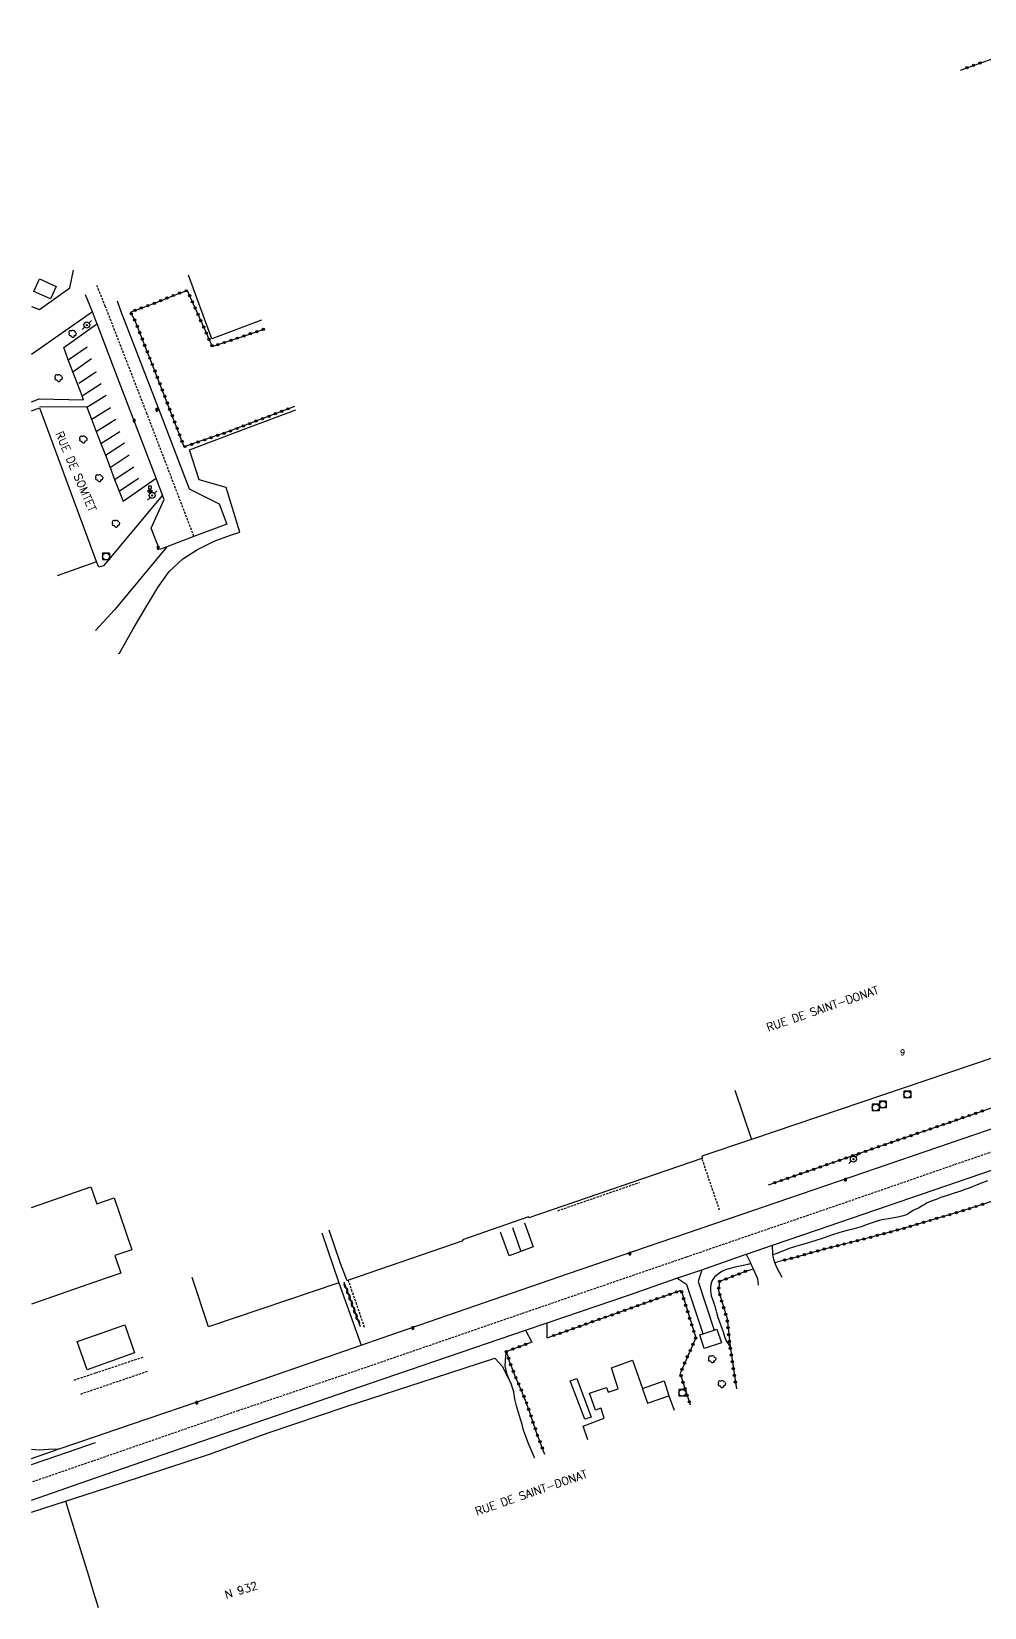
# Model space of a CAD drawing. Header units: millimetres. Extents: x 170000 to 171000, y 110000 to 111000.
# Drawn here: x 170000 to 170208.5, y 110164 to 110508.8 of the extents above; entities that cross this region are included whole.
import ezdxf
from ezdxf.enums import TextEntityAlignment as Align

# ---------------------------------------------------------------- set-up
doc = ezdxf.new("R2010")
doc.units = ezdxf.units.MM
doc.linetypes.add('DASHED', pattern=[0.75, 0.5, -0.25])
doc.layers.get('0').update_dxf_attribs({"linetype": 'CONTINUOUS'})
for name, color, linetype in [('W0001', 6, 'DASHED'), ('W0006', 2, 'CONTINUOUS'), ('W0008', 7, 'CONTINUOUS'), ('W0017', 7, 'CONTINUOUS'), ('W0101', 7, 'CONTINUOUS'), ('W0104', 1, 'CONTINUOUS'), ('W0112', 1, 'DASHED'), ('W0211', 2, 'CONTINUOUS'), ('W0214', 2, 'CONTINUOUS'), ('W0300', 7, 'CONTINUOUS'), ('W0310', 3, 'CONTINUOUS'), ('W0322', 7, 'CONTINUOUS'), ('W0323', 7, 'CONTINUOUS'), ('W0330', 7, 'CONTINUOUS'), ('W0333', 7, 'CONTINUOUS'), ('W0401', 7, 'CONTINUOUS'), ('W0420', 7, 'CONTINUOUS'), ('W0438', 7, 'CONTINUOUS'), ('W0439', 7, 'CONTINUOUS'), ('W0473', 7, 'CONTINUOUS'), ('W0989', 7, 'CONTINUOUS'), ('W0990', 7, 'CONTINUOUS'), ('W0991', 7, 'CONTINUOUS'), ('W1102', 7, 'CONTINUOUS')]:
    doc.layers.add(name, color=color, linetype=linetype)
doc.styles.get("Standard").update_dxf_attribs({"font": 'romans.shx', "width": 0.85})

# ---------------------------------------------------------------- blocks, each defined once
blk = doc.blocks.new('T473')
for p, q in [((-0.166667, 0.166667), (0.166667, -0.166667)), ((-0.166667, -0.166667), (0.166667, 0.166667)), ((0.500001, 0.500001), (1.000002, 1.000002)), ((-1.000002, -1.000002), (-0.500001, -0.500001))]:
    blk.add_line(p, q)
blk.add_ellipse((0, 0), major_axis=(0.471405, 0.471405), ratio=1, start_param=5.4977871438, end_param=11.780972451)
blk = doc.blocks.new('T401')
for p, q in [((-0.3, 0.3), (0, 0.3)), ((-0.3, -0.25), (-0.3, 0.3)), ((-0.3, 0.15), (0, 0.15)), ((-0.3, 0), (0, 0)), ((0, 0.3), (0, -0.25)), ((-0.3, -0.15), (0, -0.15)), ((-0.3, -0.25), (-0.3, -0.3)), ((-0.3, -0.3), (0, -0.3)), ((0, -0.3), (0, -0.25))]:
    blk.add_line(p, q)
blk = doc.blocks.new('T300')
for p, q in [((-0.8, 0.51), (-0.86, 0.34)), ((-0.86, 0.34), (-0.86, 0.17)), ((-0.86, 0.17), (-0.74, 0.06)), ((-0.69, 0.63), (-0.8, 0.51)), ((-0.8, -0.06), (-0.74, 0.06)), ((-0.74, 0.06), (-0.69, 0.11)), ((-0.57, 0.69), (-0.69, 0.63)), ((-0.46, 0.69), (-0.57, 0.69)), ((-0.29, 0.63), (-0.46, 0.69)), ((-0.29, 0.63), (-0.17, 0.74)), ((-0.23, 0.57), (-0.29, 0.63)), ((-0.17, 0.74), (-0.06, 0.8)), ((-0.06, 0.8), (0.06, 0.8)), ((0.06, 0.8), (0.23, 0.74)), ((0.23, 0.74), (0.34, 0.63)), ((0.34, 0.63), (0.4, 0.51)), ((0.46, 0.46), (0.34, 0.46)), ((0.4, 0.51), (0.4, 0.46)), ((0.57, 0.4), (0.46, 0.46)), ((0.57, 0.4), (0.69, 0.29)), ((0.69, 0.29), (0.74, 0.17)), ((0.74, 0.06), (0.69, -0.17)), ((0.74, 0.17), (0.74, 0.06)), ((-0.8, -0.17), (-0.8, -0.06)), ((-0.8, -0.23), (-0.8, -0.17)), ((-0.74, -0.34), (-0.8, -0.23)), ((-0.69, -0.4), (-0.74, -0.34)), ((-0.51, -0.46), (-0.69, -0.4)), ((-0.4, -0.46), (-0.51, -0.46)), ((-0.4, -0.46), (-0.34, -0.46)), ((-0.34, -0.46), (-0.34, -0.4)), ((-0.34, -0.51), (-0.34, -0.46)), ((-0.29, -0.63), (-0.34, -0.51)), ((-0.17, -0.74), (-0.29, -0.63)), ((-0.06, -0.8), (-0.17, -0.74)), ((0.06, -0.8), (-0.06, -0.8)), ((0.17, -0.74), (0.06, -0.8)), ((0.23, -0.69), (0.17, -0.74)), ((0.29, -0.46), (0.23, -0.46)), ((0.29, -0.63), (0.23, -0.69)), ((0.46, -0.4), (0.29, -0.46)), ((0.34, -0.51), (0.29, -0.63)), ((0.34, -0.51), (0.34, -0.46)), ((0.57, -0.34), (0.46, -0.4)), ((0.63, -0.29), (0.57, -0.34)), ((0.69, -0.17), (0.63, -0.29))]:
    blk.add_line(p, q)
blk = doc.blocks.new('T420')
for p, q in [((0.75, 0.75), (-0.75, 0.75)), ((-0.75, 0.75), (-0.75, -0.75)), ((0.75, 0.75), (0.75, -0.75)), ((0.75, -0.75), (-0.75, -0.75))]:
    blk.add_line(p, q)
blk.add_ellipse((0, 0), major_axis=(-0.53, 0.53), ratio=1, start_param=3.926991, end_param=10.210176)
blk = doc.blocks.new('T438')
for p, q in [((-0.4, 0.2), (0.4, 0.2)), ((-0.4, -0.2), (-0.4, 0.2)), ((0.15, 1.1), (-0.3, 1.1)), ((-0.3, 1.1), (-0.3, 0.5)), ((-0.3, 0.5), (0.15, 0.5)), ((0.3, 0.65), (0.3, 0.95)), ((0.4, 0.2), (0.4, -0.2))]:
    blk.add_line(p, q)
at = {"flags": 128}
for points in [[(-0.4, -0.2), (0.4, 0.2)], [(0.4, -0.2), (-0.4, -0.2)]]:
    blk.add_lwpolyline(points, dxfattribs=at)
for centre, major_axis, start_param, end_param in [((0.15, 0.95), (0.106, -0.106), 0.785398, 2.356194), ((0.15, 0.65), (0.106, 0.106), 3.926991, 5.497787)]:
    blk.add_ellipse(centre, major_axis=major_axis, ratio=1, start_param=start_param, end_param=end_param)
blk = doc.blocks.new('t323o')
at = {"color": 0, "linetype": 'Continuous'}
for radius in [0.25, 0.15]:
    blk.add_circle((0, 0), radius, dxfattribs=at)
blk = doc.blocks.new('t310o')
at = {"color": 0, "linetype": 'Continuous'}
for centre, start, end in [((-0.5, 0.38), 216.8699, 323.1304), ((0.5, -0.37), 36.8699, 143.1303)]:
    blk.add_arc(centre, 0.625, start, end, dxfattribs=at)
blk = doc.blocks.new('t322o')
at = {"color": 0, "linetype": 'Continuous'}
for radius in [0.25, 0.15]:
    blk.add_circle((0, 0), radius, dxfattribs=at)

msp = doc.modelspace()

# ---------------------------------------------------------------- linework, layer by layer
at = {"layer": 'W0001'}
for points in [[(170014.21, 110453.3), (170016.07, 110448.75), (170025.1, 110425.47), (170035.5, 110398.27)], [(170280.36, 110288.05), (170256.67, 110279.7), (170227.27, 110269.58), (170201.84, 110260.85), (170178.45, 110252.73), (170143.24, 110240.66), (170107.24, 110228.29), (170073.19, 110216.54), (170045.21, 110207.06), (170014, 110196.25)], [(170014, 110196.25), (170013.42, 110196.05), (170000, 110191.43)]]:
    msp.add_lwpolyline(points, dxfattribs=at)
at = {"layer": 'W0006'}
for points in [[(170008.05, 110436.97), (170012.15, 110439.81)], [(170009.07, 110434.32), (170013.14, 110437.21)], [(170010.36, 110431.86), (170014, 110434.23)], [(170014, 110434.23), (170014.19, 110434.35)], [(170011.08, 110429.05), (170014, 110430.94)], [(170014, 110430.94), (170015.27, 110431.76)], [(170014, 110427.76), (170016.36, 110429.21)], [(170012.09, 110426.59), (170014, 110427.76)], [(170014, 110424.49), (170017.27, 110426.51)], [(170013.11, 110423.94), (170014, 110424.49)], [(170014.15, 110421.24), (170018.45, 110423.97)], [(170015.16, 110418.63), (170019.35, 110421.29)], [(170016.15, 110416.06), (170020.31, 110418.79)], [(170017.17, 110413.4), (170021.34, 110416.13)], [(170018.18, 110410.78), (170022.4, 110413.57)], [(170019.17, 110408.22), (170023.38, 110411.05)], [(170107.83, 110248.13), (170109.76, 110242.89), (170107.06, 110241.9), (170104.51, 110240.96), (170102.58, 110246.16)], [(170105.23, 110247.15), (170107.06, 110241.9)], [(170000, 110195.32), (170005.77, 110197.29), (170014, 110200.09)]]:
    msp.add_lwpolyline(points, dxfattribs=at)
at = {"layer": 'W0008'}
for points in [[(170014, 110445.67), (170013.33, 110447.42), (170011.81, 110451.18)], [(170018.75, 110449.88), (170019.5, 110447.77)], [(170019.5, 110447.77), (170028.6, 110424.21), (170034.52, 110408.73), (170041.06, 110405.47), (170042.75, 110400.97), (170035.5, 110398.27), (170029.58, 110396.07), (170027.96, 110395.47), (170026.16, 110400.14), (170029.01, 110406.41), (170028.64, 110407.37), (170027.23, 110411.08), (170018.83, 110433.08), (170014.33, 110444.8), (170014, 110445.67)], [(170014, 110201.45), (170018.45, 110202.98), (170043.34, 110211.43), (170072.08, 110221.4), (170076.71, 110223), (170117.46, 110237.08), (170155.03, 110249.9), (170211.65, 110269.29), (170226.83, 110274.54), (170238.41, 110278.54), (170254.97, 110284.27), (170293.93, 110297.62)], [(170014, 110192.35), (170034.95, 110199.6), (170074.4, 110213.19), (170108.07, 110224.69), (170112.81, 110226.3), (170130.77, 110232.44), (170141.17, 110236.03), (170146.64, 110237.92), (170156.36, 110241.28), (170156.41, 110241.29), (170162.12, 110243.27), (170171.73, 110246.58), (170228.26, 110265.99), (170254.37, 110275), (170260.58, 110277.14)], [(170000, 110196.65), (170005.83, 110198.65), (170014, 110201.45)], [(170000, 110187.51), (170014, 110192.35)]]:
    msp.add_lwpolyline(points, dxfattribs=at)
at = {"layer": 'W0017'}
for points in [[(170000, 110448.58), (170001.73, 110447.93), (170008.37, 110452.67), (170009.2, 110456.56)], [(170013.33, 110447.42), (170000, 110438.08)], [(170000, 110427.79), (170001.67, 110428.39), (170011.4, 110428.2), (170011.08, 110429.05), (170009.07, 110434.32), (170008.05, 110436.97), (170007.04, 110439.62), (170014, 110444.57)], [(170014, 110444.57), (170014.33, 110444.8)], [(170001.8, 110426.75), (170012.06, 110426.67), (170012.09, 110426.59), (170013.11, 110423.94), (170014, 110421.63)], [(170014, 110421.63), (170014.15, 110421.24), (170015.16, 110418.63), (170016.15, 110416.06), (170017.17, 110413.4), (170018.18, 110410.78), (170019.17, 110408.22), (170020.02, 110406.03), (170027.23, 110411.08)], [(170028.64, 110407.37), (170015.71, 110391.91), (170014.73, 110391.58), (170014.18, 110392.77)], [(170029.58, 110396.07), (170018.23, 110382.32), (170014.02, 110377.74), (170014, 110377.73)], [(170164.22, 110236.23), (170163.01, 110238.43), (170162.61, 110239.49), (170162.35, 110240.19), (170162.17, 110241.16), (170162.15, 110241.3), (170162.12, 110243.27)], [(170156.36, 110241.28), (170157.31, 110239.28), (170157.6, 110238.68), (170157.85, 110238.1), (170158.79, 110236.02), (170158.94, 110234.54)], [(170146.92, 110223.91), (170143.31, 110234.62), (170141.17, 110236.03)], [(170146.64, 110237.92), (170145.81, 110235.31), (170149.31, 110224.71)], [(170067.21, 110235.01), (170072.08, 110221.4)], [(170112.81, 110223.02), (170112.81, 110226.3)], [(170108.07, 110224.69), (170109.44, 110222.06)], [(170005.83, 110198.65), (170003.74, 110198.55), (170001.65, 110198.45), (170000, 110198.61)]]:
    msp.add_lwpolyline(points, dxfattribs=at)
at = {"layer": 'W0101'}
for points in [[(170039.45, 110441.56), (170034.32, 110455.46)], [(170050.31, 110445.61), (170039.45, 110441.56)], [(170000, 110425.81), (170001.76, 110426.44), (170014, 110393.27)], [(170014, 110392.7), (170005.63, 110389.66)], [(170014, 110393.27), (170014.18, 110392.77), (170014, 110392.7)], [(170222.99, 110301.03), (170226.89, 110289.86), (170200.36, 110280.88), (170157.48, 110266.39)], [(170157.48, 110266.39), (170146.62, 110262.72), (170146.77, 110262.29), (170146.65, 110262.25), (170108.81, 110249.23), (170108.73, 110249.46), (170094.29, 110244.42), (170094.35, 110244.24)], [(170000, 110251.54), (170012.99, 110256.03), (170014, 110253.11)], [(170014, 110253.11), (170014.28, 110252.3), (170018.05, 110253.6), (170021.96, 110242.28), (170018.22, 110240.99), (170019.54, 110237.15), (170014, 110235.24)], [(170069.02, 110235.49), (170067.59, 110239.25), (170065.08, 110246.53)], [(170094.35, 110244.24), (170069.31, 110235.59), (170069.02, 110235.49)], [(170014, 110235.24), (170000, 110230.41)], [(170014, 110216.69), (170012.18, 110216.04), (170009.99, 110222.19), (170014, 110223.61)], [(170121.69, 110200.71), (170120.64, 110203.71), (170125.28, 110205.45), (170124.59, 110207.53), (170124.57, 110207.6), (170123.4, 110207.22), (170122.02, 110210.9), (170125.74, 110212.13), (170126.12, 110211.12), (170126.12, 110211.12), (170128.36, 110211.86), (170126.84, 110216.47), (170131.47, 110218.1), (170133.64, 110211.93), (170133.66, 110211.87), (170134.75, 110208.75), (170139.41, 110210.29), (170140.6, 110207.18)]]:
    msp.add_lwpolyline(points, dxfattribs=at)
at = {"layer": 'W0104'}
for points in [[(170063.52, 110245.99), (170067.21, 110235.01), (170038.74, 110225.43), (170035.12, 110236.19)], [(170014, 110223.61), (170020.38, 110225.88), (170022.56, 110219.73), (170014, 110216.69)], [(170133.64, 110211.93), (170138.38, 110213.64), (170139.41, 110210.29)]]:
    msp.add_lwpolyline(points, dxfattribs=at)
msp.add_lwpolyline([(170146.17, 110223.67), (170146.92, 110223.91), (170149.31, 110224.71), (170149.92, 110224.91), (170150.91, 110221.94), (170147.16, 110220.69)], close=True, dxfattribs=at)
at = {"layer": 'W0112'}
for points in [[(170150.52, 110250.92), (170146.65, 110262.25)], [(170115.12, 110250.82), (170132.96, 110257)], [(170072.87, 110225.29), (170069.31, 110235.59)], [(170014, 110215.34), (170024.41, 110218.81)], [(170009.34, 110213.78), (170014, 110215.34)], [(170025.32, 110215.64), (170014, 110211.78)], [(170014, 110211.78), (170010.46, 110210.57)]]:
    msp.add_lwpolyline(points, dxfattribs=at)
at = {"layer": 'W0211'}
for points in [[(170209.12, 110257.36), (170207.55, 110256.74), (170205.98, 110256.12), (170205.08, 110255.78), (170204.17, 110255.45), (170203.26, 110255.12), (170201.81, 110254.63), (170200.36, 110254.17), (170198.91, 110253.68), (170197.85, 110253.3), (170196.8, 110252.92), (170195.79, 110252.45), (170195.38, 110252.21), (170194.99, 110251.95), (170194.59, 110251.71), (170194.01, 110251.41), (170193.42, 110251.13), (170192.84, 110250.84), (170192.3, 110250.51), (170191.76, 110250.16), (170191.2, 110249.86), (170190.37, 110249.59), (170189.49, 110249.42), (170188.61, 110249.27), (170187.54, 110249.07), (170186.46, 110248.9), (170185.39, 110248.68), (170184.08, 110248.26), (170182.8, 110247.78), (170181.5, 110247.32), (170179.95, 110246.88), (170178.39, 110246.49), (170176.84, 110246.07), (170175.01, 110245.47), (170173.19, 110244.83), (170171.36, 110244.22), (170169.89, 110243.79), (170168.4, 110243.38), (170166.93, 110242.93), (170165.52, 110242.45), (170164.12, 110241.93), (170162.78, 110241.4)], [(170156.66, 110239.05), (170156.05, 110238.88), (170154.98, 110238.66), (170153.89, 110238.46), (170152.82, 110238.2), (170152.04, 110237.93), (170151.26, 110237.63), (170150.55, 110237.23), (170149.95, 110236.79), (170149.4, 110236.28), (170148.98, 110235.7), (170148.69, 110234.96), (170148.55, 110234.15), (170148.52, 110233.34), (170148.7, 110232.19), (170149.1, 110231.06), (170149.48, 110229.93), (170149.68, 110229.1), (170149.88, 110228.27), (170150.11, 110227.46), (170150.47, 110226.48), (170150.87, 110225.51), (170151.25, 110224.54), (170151.47, 110223.81), (170151.67, 110223.07), (170151.94, 110222.37), (170152.21, 110221.91), (170152.51, 110221.47), (170152.8, 110221.03)], [(170157.31, 110239.28), (170156.66, 110239.05)], [(170162.78, 110241.4), (170162.17, 110241.16)]]:
    msp.add_lwpolyline(points, dxfattribs=at)
at = {"layer": 'W0214'}
msp.add_lwpolyline([(170110.04, 110196.72), (170109.95, 110196.99), (170109.32, 110198.53), (170108.65, 110200.06), (170108.03, 110201.61), (170107.64, 110202.81), (170107.29, 110204.02), (170106.94, 110205.23), (170106.5, 110206.68), (170106.08, 110208.13), (170105.73, 110209.59), (170105.65, 110210.13), (170105.57, 110210.66), (170105.49, 110211.2), (170105, 110212.7), (170104.86, 110213.12), (170104.08, 110215), (170103.63, 110216.92), (170103.65, 110217.95), (170103.76, 110218.99), (170103.87, 110220.03)], dxfattribs=at)
at = {"layer": 'W0310'}
msp.add_lwpolyline([(170068.31, 110235.29), (170071.87, 110225.52)], dxfattribs=at)
at = {"layer": 'W0322'}
msp.add_lwpolyline([(170112.3, 110197.49), (170112, 110198.24), (170111.26, 110200.16), (170110.53, 110202.09), (170109.71, 110204.5), (170108.92, 110206.92), (170108.08, 110209.31), (170107.06, 110211.79), (170105.97, 110214.25), (170104.97, 110216.74), (170104.59, 110217.83), (170104.23, 110218.93), (170103.87, 110220.03)], dxfattribs=at)
at = {"layer": 'W0323'}
for points in [[(170203.22, 110500.34), (170226.89, 110508.76)], [(170057.53, 110426.76), (170043.11, 110421.23), (170035.65, 110418.69), (170033.41, 110417.92), (170027.58, 110433.02), (170022.67, 110445.46), (170021.64, 110447.39), (170027.09, 110449.42), (170031.24, 110451.12), (170034.08, 110452.13), (170037.97, 110443.36), (170039.55, 110439.84), (170048.74, 110442.93), (170051.03, 110443.75)], [(170161.18, 110256.45), (170187.89, 110265.71), (170202.49, 110270.72), (170213.68, 110274.63), (170212.04, 110279.2)], [(170256.79, 110270.28), (170252.45, 110268.5), (170239.74, 110263.11), (170224.75, 110257.49), (170212.97, 110253.75), (170203.63, 110250.8), (170191.2, 110247.08), (170183.98, 110245.12), (170172.63, 110242.22), (170166.77, 110240.53), (170163.27, 110239.67)], [(170162.61, 110239.49), (170163.27, 110239.67)], [(170156.51, 110237.68), (170150.46, 110235.35), (170150.29, 110233.33), (170152.15, 110227.26), (170152.8, 110221.03), (170154.18, 110211.84)], [(170156.51, 110237.68), (170157.85, 110238.1)], [(170112.81, 110223.02), (170137.34, 110231.73), (170142.1, 110233.41), (170145.31, 110223), (170141.88, 110215.24), (170144.07, 110208.38)], [(170109.44, 110222.06), (170103.87, 110220.03)]]:
    msp.add_lwpolyline(points, dxfattribs=at)
at = {"layer": 'W0330'}
for points in [[(170018.96, 110372.71), (170019.21, 110372.8), (170022.21, 110378.07), (170024.98, 110382.79), (170027.62, 110387.12), (170030.11, 110390.63), (170033.1, 110393.38), (170036.29, 110395.47), (170039.95, 110397.3), (170043.5, 110398.57), (170045.58, 110399.24), (170042.6, 110408.99), (170036.67, 110410.72), (170034.54, 110417.28), (170046.85, 110421.93), (170057.82, 110426)], [(170014, 110189.41), (170020.05, 110191.34), (170039.16, 110197.64), (170051.52, 110202.12), (170068.82, 110207.96), (170088.18, 110214.23), (170101.35, 110218.57), (170103, 110216.71), (170105, 110212.7)], [(170007.42, 110187.31), (170014, 110189.41)], [(170000, 110184.84), (170007.42, 110187.31), (170009.6, 110180.17), (170012.43, 110171)], [(170012.43, 110171), (170013.51, 110167.5), (170014, 110165.95)], [(170014, 110165.95), (170014.6, 110164.03)]]:
    msp.add_lwpolyline(points, dxfattribs=at)
at = {"layer": 'W0333'}
msp.add_lwpolyline([(170121.04, 110205.22), (170117.83, 110213.6), (170119.3, 110214.11), (170122.44, 110205.66)], close=True, dxfattribs=at)
at = {"layer": 'W0439'}
msp.add_lwpolyline([(170001.74, 110454.64), (170005.36, 110452.99), (170004.12, 110450.26), (170000.51, 110451.91)], close=True, dxfattribs=at)
at = {"layer": 'W1102'}
msp.add_lwpolyline([(170153.83, 110277.16), (170157.48, 110266.39)], dxfattribs=at)

# ---------------------------------------------------------------- block references
at = {"layer": 'W0300', "rotation": 359.9999899820874}
for p in [(170009.03, 110442.63), (170005.97, 110432.95), (170011.38, 110419.54)]:
    msp.add_blockref('T300', p, dxfattribs=at)
at = {"layer": 'W0300'}
for p in [(170014.85, 110411.06), (170018.51, 110401.09), (170148.93, 110218.34), (170151.06, 110212.9)]:
    msp.add_blockref('T300', p, dxfattribs=at)
at = {"layer": 'W0310', "rotation": 290.0236198721775}
for p in [(170068.78, 110233.98), (170069.3, 110232.57), (170069.81, 110231.16), (170070.33, 110229.75), (170070.84, 110228.34), (170071.35, 110226.93)]:
    msp.add_blockref('t310o', p, dxfattribs=at)
at = {"layer": 'W0322'}
for p, rotation in [((170103.89, 110219.96), 108.3098490666487), ((170104.36, 110218.53), 108.3253967967803), ((170104.84, 110217.11), 109.1546285724507), ((170105.38, 110215.71), 111.8966378410888), ((170105.94, 110214.32), 111.8966378410888), ((170106.55, 110212.95), 113.8151325291683), ((170107.15, 110211.57), 112.4521993287525), ((170107.72, 110210.19), 112.4521993287525), ((170108.27, 110208.79), 109.3262238383914), ((170108.76, 110207.38), 109.3262238383914), ((170109.24, 110205.95), 108.0502279084496), ((170109.7, 110204.53), 108.0502279084496), ((170110.19, 110203.11), 108.8838432705846), ((170110.68, 110201.69), 110.5170353331215), ((170111.21, 110200.29), 110.5170353331215), ((170111.75, 110198.89), 111.2289349255277)]:
    msp.add_blockref('t322o', p, dxfattribs=dict(at, rotation=rotation))
at = {"layer": 'W0323'}
for p, rotation in [((170204.63, 110500.84), 19.57935434416138), ((170206.05, 110501.35), 19.57935434416138), ((170207.46, 110501.85), 19.57935434416138), ((170026.85, 110449.33), 20.39120719793883), ((170028.24, 110449.89), 22.28500671683956), ((170029.63, 110450.45), 22.28500671683956), ((170031.01, 110451.02), 22.28500671683956), ((170032.42, 110451.54), 19.65510252498224), ((170033.84, 110452.04), 19.65510252498224), ((170034.59, 110451), 293.9145838295831), ((170035.19, 110449.63), 293.9145838295831), ((170021.85, 110447), 118.0308464479002), ((170022.55, 110445.67), 118.0308464479002), ((170022.63, 110447.76), 20.39120719793883), ((170024.04, 110448.28), 20.39120719793883), ((170025.44, 110448.8), 20.39120719793883), ((170035.8, 110448.26), 293.9145838295831), ((170036.41, 110446.89), 293.9145838295831), ((170023.13, 110444.29), 111.5587030207751), ((170023.68, 110442.9), 111.5587030207751), ((170037.02, 110445.52), 293.9145838295831), ((170037.63, 110444.15), 293.9145838295831), ((170038.24, 110442.78), 294.066553318929), ((170046.45, 110442.16), 18.55635779095564), ((170047.87, 110442.64), 18.55635779095564), ((170049.29, 110443.13), 19.91091485556332), ((170050.7, 110443.64), 19.91091485556332), ((170024.23, 110441.5), 111.5587030207751), ((170024.78, 110440.11), 111.5587030207751), ((170025.33, 110438.71), 111.5587030207751), ((170038.85, 110441.41), 294.066553318929), ((170039.46, 110440.04), 294.066553318929), ((170040.76, 110440.25), 18.55635779095564), ((170042.19, 110440.73), 18.55635779095564), ((170043.61, 110441.2), 18.55635779095564), ((170045.03, 110441.68), 18.55635779095564), ((170025.88, 110437.31), 111.5587030207751), ((170026.44, 110435.92), 111.5587030207751), ((170026.99, 110434.52), 111.5587030207751), ((170027.54, 110433.13), 111.5587030207751), ((170028.08, 110431.73), 111.1175191769412), ((170028.62, 110430.33), 111.1175191769412), ((170029.16, 110428.93), 111.1175191769412), ((170029.7, 110427.53), 111.1175191769412), ((170030.24, 110426.13), 111.1175191769412), ((170053.33, 110425.15), 200.9943015467827), ((170054.73, 110425.68), 200.9943015467827), ((170056.13, 110426.22), 200.9943015467827), ((170030.78, 110424.73), 111.1175191769412), ((170031.32, 110423.34), 111.1175191769412), ((170031.86, 110421.94), 111.1175191769412), ((170044.93, 110421.92), 200.9943015467827), ((170046.33, 110422.46), 200.9943015467827), ((170047.73, 110423), 200.9943015467827), ((170049.13, 110423.54), 200.9943015467827), ((170050.53, 110424.07), 200.9943015467827), ((170051.93, 110424.61), 200.9943015467827), ((170032.4, 110420.54), 111.1175191769412), ((170032.94, 110419.14), 111.1175191769412), ((170035.01, 110418.47), 199.0547934983766), ((170036.43, 110418.96), 198.7754160019116), ((170037.85, 110419.44), 198.7754160019116), ((170039.27, 110419.92), 198.7754160019116), ((170040.69, 110420.4), 198.7754160019116), ((170042.11, 110420.89), 198.7754160019116), ((170043.53, 110421.39), 200.9943015467827), ((170033.6, 110417.98), 199.0547934983766), ((170200.88, 110270.17), 18.95954985431754), ((170202.29, 110270.65), 18.95954985431754), ((170203.71, 110271.15), 19.26220648274434), ((170205.13, 110271.64), 19.26220648274434), ((170206.54, 110272.14), 19.26220648274434), ((170207.96, 110272.63), 19.26220648274434), ((170190.95, 110266.75), 18.95954985431754), ((170192.36, 110267.24), 18.95954985431754), ((170193.78, 110267.73), 18.95954985431754), ((170195.2, 110268.22), 18.95954985431754), ((170196.62, 110268.7), 18.95954985431754), ((170198.04, 110269.19), 18.95954985431754), ((170199.46, 110269.68), 18.95954985431754), ((170181.02, 110263.33), 19.10785489060402), ((170182.44, 110263.82), 19.10785489060402), ((170183.86, 110264.31), 19.10785489060402), ((170185.27, 110264.8), 19.10785489060402), ((170186.69, 110265.29), 19.10785489060402), ((170188.11, 110265.78), 18.95954985431754), ((170189.53, 110266.27), 18.95954985431754), ((170171.1, 110259.89), 19.10785489060402), ((170172.52, 110260.38), 19.10785489060402), ((170173.93, 110260.87), 19.10785489060402), ((170175.35, 110261.36), 19.10785489060402), ((170176.77, 110261.85), 19.10785489060402), ((170178.19, 110262.34), 19.10785489060402), ((170179.6, 110262.83), 19.10785489060402), ((170162.6, 110256.94), 19.10785489060402), ((170164.01, 110257.43), 19.10785489060402), ((170165.43, 110257.92), 19.10785489060402), ((170166.85, 110258.42), 19.10785489060402), ((170168.26, 110258.91), 19.10785489060402), ((170169.68, 110259.4), 19.10785489060402), ((170198, 110249.12), 196.6785254924438), ((170199.44, 110249.55), 196.6785254924438), ((170200.88, 110249.98), 196.6785254924438), ((170202.31, 110250.41), 196.6785254924438), ((170203.75, 110250.84), 197.5358444847784), ((170205.18, 110251.29), 197.5358444847784), ((170206.61, 110251.74), 197.5358444847784), ((170208.04, 110252.19), 197.5358444847784), ((170186.47, 110245.8), 195.1482099171914), ((170187.92, 110246.19), 195.1482099171914), ((170189.37, 110246.58), 195.1482099171914), ((170190.82, 110246.97), 195.1482099171914), ((170192.26, 110247.39), 196.6785254924438), ((170193.69, 110247.82), 196.6785254924438), ((170195.13, 110248.25), 196.6785254924438), ((170196.57, 110248.68), 196.6785254924438), ((170173.4, 110242.42), 194.3387526924531), ((170174.86, 110242.79), 194.3387526924531), ((170176.31, 110243.16), 194.3387526924531), ((170177.76, 110243.53), 194.3387526924531), ((170179.22, 110243.9), 194.3387526924531), ((170180.67, 110244.28), 194.3387526924531), ((170182.12, 110244.65), 194.3387526924531), ((170183.58, 110245.02), 194.3387526924531), ((170185.02, 110245.41), 195.1482099171914), ((170164.73, 110240.03), 193.7705414417357), ((170166.18, 110240.39), 193.7705414417357), ((170167.63, 110240.78), 196.0989758407719), ((170169.07, 110241.19), 196.0989758407719), ((170170.51, 110241.61), 196.0989758407719), ((170171.95, 110242.03), 196.0989758407719), ((170150.53, 110235.37), 201.0413192348378), ((170151.93, 110235.91), 201.0413192348378), ((170153.33, 110236.45), 201.0413192348378), ((170154.73, 110236.99), 201.0413192348378), ((170156.13, 110237.53), 201.0413192348378), ((170138.25, 110232.05), 19.52561847877904), ((170139.67, 110232.55), 19.52561847877904), ((170141.08, 110233.05), 19.52561847877904), ((170142.23, 110233.02), 287.1240004782137), ((170150.34, 110233.92), 265.1612502065577), ((170150.56, 110232.46), 287.0104856175975), ((170128.36, 110228.54), 19.53879593102404), ((170129.77, 110229.04), 19.53879593102404), ((170131.19, 110229.54), 19.53879593102404), ((170132.6, 110230.04), 19.53879593102404), ((170134.01, 110230.54), 19.53879593102404), ((170135.43, 110231.04), 19.53879593102404), ((170136.84, 110231.55), 19.53879593102404), ((170142.67, 110231.58), 287.1240004782137), ((170143.11, 110230.15), 287.1240004782137), ((170143.55, 110228.72), 287.1240004782137), ((170150.99, 110231.03), 287.0104856175975), ((170151.43, 110229.59), 287.0104856175975), ((170118.46, 110225.02), 19.53879593102404), ((170119.88, 110225.53), 19.53879593102404), ((170121.29, 110226.03), 19.53879593102404), ((170122.7, 110226.53), 19.53879593102404), ((170124.12, 110227.03), 19.53879593102404), ((170125.53, 110227.53), 19.53879593102404), ((170126.95, 110228.03), 19.53879593102404), ((170143.99, 110227.28), 287.1240004782137), ((170144.43, 110225.85), 287.1240004782137), ((170151.87, 110228.16), 287.0104856175975), ((170152.21, 110226.7), 276.002781330414), ((170152.36, 110225.21), 276.002781330414), ((170108.09, 110221.57), 200.0029226223415), ((170114.22, 110223.52), 19.53879593102404), ((170115.64, 110224.02), 19.53879593102404), ((170117.05, 110224.52), 19.53879593102404), ((170144.7, 110221.61), 246.178624913566), ((170144.88, 110224.41), 287.1240004782137), ((170145.3, 110222.98), 246.178624913566), ((170152.52, 110223.72), 276.002781330414), ((170152.68, 110222.23), 276.002781330414), ((170105.28, 110220.54), 200.0029226223415), ((170106.69, 110221.06), 200.0029226223415), ((170143.48, 110218.87), 246.178624913566), ((170144.09, 110220.24), 246.178624913566), ((170152.85, 110220.74), 278.5421083888102), ((170153.07, 110219.26), 278.5421083888102), ((170142.04, 110214.73), 287.7023124201922), ((170142.27, 110216.12), 246.178624913566), ((170142.88, 110217.49), 246.178624913566), ((170153.29, 110217.77), 278.5421083888102), ((170153.52, 110216.29), 278.5421083888102), ((170153.74, 110214.81), 278.5421083888102), ((170142.5, 110213.3), 287.7023124201922), ((170142.95, 110211.87), 287.7023124201922), ((170153.96, 110213.32), 278.5421083888102), ((170143.41, 110210.44), 287.7023124201922), ((170143.87, 110209.01), 287.7023124201922)]:
    msp.add_blockref('t323o', p, dxfattribs=dict(at, rotation=rotation))
at = {"layer": 'W0401'}
for p in [(170027.56, 110426.04), (170022.6, 110423.69), (170027.88, 110395.86), (170178.18, 110257.63), (170131, 110241.45), (170083.59, 110225.18), (170036.28, 110208.84)]:
    msp.add_blockref('T401', p, dxfattribs=at)
at = {"layer": 'W0420'}
for p in [(170016.31, 110393.91), (170191.58, 110276.24), (170184.65, 110273.39), (170186.22, 110274.04), (170142.38, 110210.98)]:
    msp.add_blockref('T420', p, dxfattribs=at)
at = {"layer": 'W0438'}
msp.add_blockref('T438', (170025.91, 110408.22), dxfattribs=at)
at = {"layer": 'W0473', "rotation": 359.9999899820874}
msp.add_blockref('T473', (170012.1, 110444.57), dxfattribs=at)
at = {"layer": 'W0473'}
for p in [(170026.39, 110407.28), (170179.8, 110262.12)]:
    msp.add_blockref('T473', p, dxfattribs=at)

# ---------------------------------------------------------------- texts
at = {"layer": 'W0989'}
msp.add_text('RUE DE SOMTET', height=1.75, rotation=293.3238, dxfattribs=at).set_placement((170009.72, 110412.52), align=Align.MIDDLE)
for p in [(170174.13, 110295.42), (170110.44, 110189.56)]:
    msp.add_text('RUE DE SAINT-DONAT  ', height=1.75, rotation=18.9999, dxfattribs=at).set_placement(p, align=Align.MIDDLE_CENTER)
at = {"layer": 'W0990'}
msp.add_text('N 932', height=1.75, rotation=16.9911, dxfattribs=at).set_placement((170045.84, 110167.84), align=Align.MIDDLE_CENTER)
at = {"layer": 'W0991'}
msp.add_text('9', height=1.25, dxfattribs=at).set_placement((170190.56, 110285.47), align=Align.MIDDLE_CENTER)

doc.saveas('drawing.dxf')
